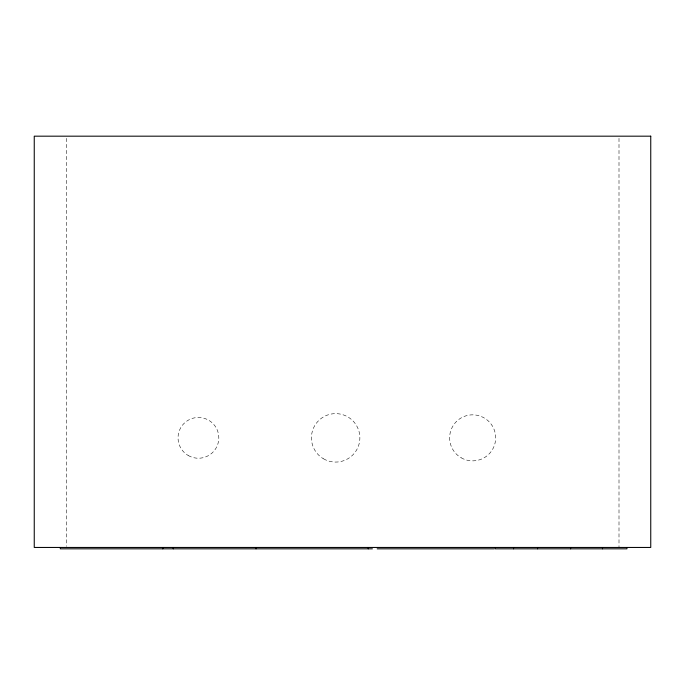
<?xml version="1.0" encoding="UTF-8"?>
<svg xmlns="http://www.w3.org/2000/svg" width="685" height="685" viewBox="0 0 685 685"><rect width="100%" height="100%" fill="white"/><g stroke="black" fill="none" stroke-linecap="round" stroke-linejoin="round"><path stroke-width="0.51" stroke-dasharray="3.42 2.57" d="M619 138.319L619 547.452M66.505 138.319L66.505 546.382M188.238 455.508A20.387 20.387 0 0 0 218.815 437.852A20.387 20.387 0 0 0 188.238 420.196A20.387 20.387 0 0 0 188.238 455.508M323.543 458.83A24.223 24.223 0 0 0 359.873 437.852A24.223 24.223 0 0 0 323.543 416.874A24.223 24.223 0 0 0 323.543 458.83M461.142 457.785A23.016 23.016 0 0 0 495.666 437.852A23.016 23.016 0 0 0 461.142 417.918A23.016 23.016 0 0 0 461.142 457.785"/><path stroke-width="1.03" d="M372.392 548.822L60.306 548.822L60.306 547.452M377.178 548.822L494.245 548.822M626.946 547.452L626.946 548.822L495.229 548.822L495.229 547.452M602.5 547.452L602.5 548.822M570.588 547.452L570.588 548.822M537.528 547.452L537.528 548.822M513.527 547.452L513.527 548.822M368.29 547.452L368.29 548.822M256.036 547.452L256.036 548.822M173.279 547.452L173.279 548.822M162.79 547.452L162.79 548.822M650.75 136.178L34.25 136.178L34.25 547.452L650.75 547.452L650.75 136.178"/></g></svg>
